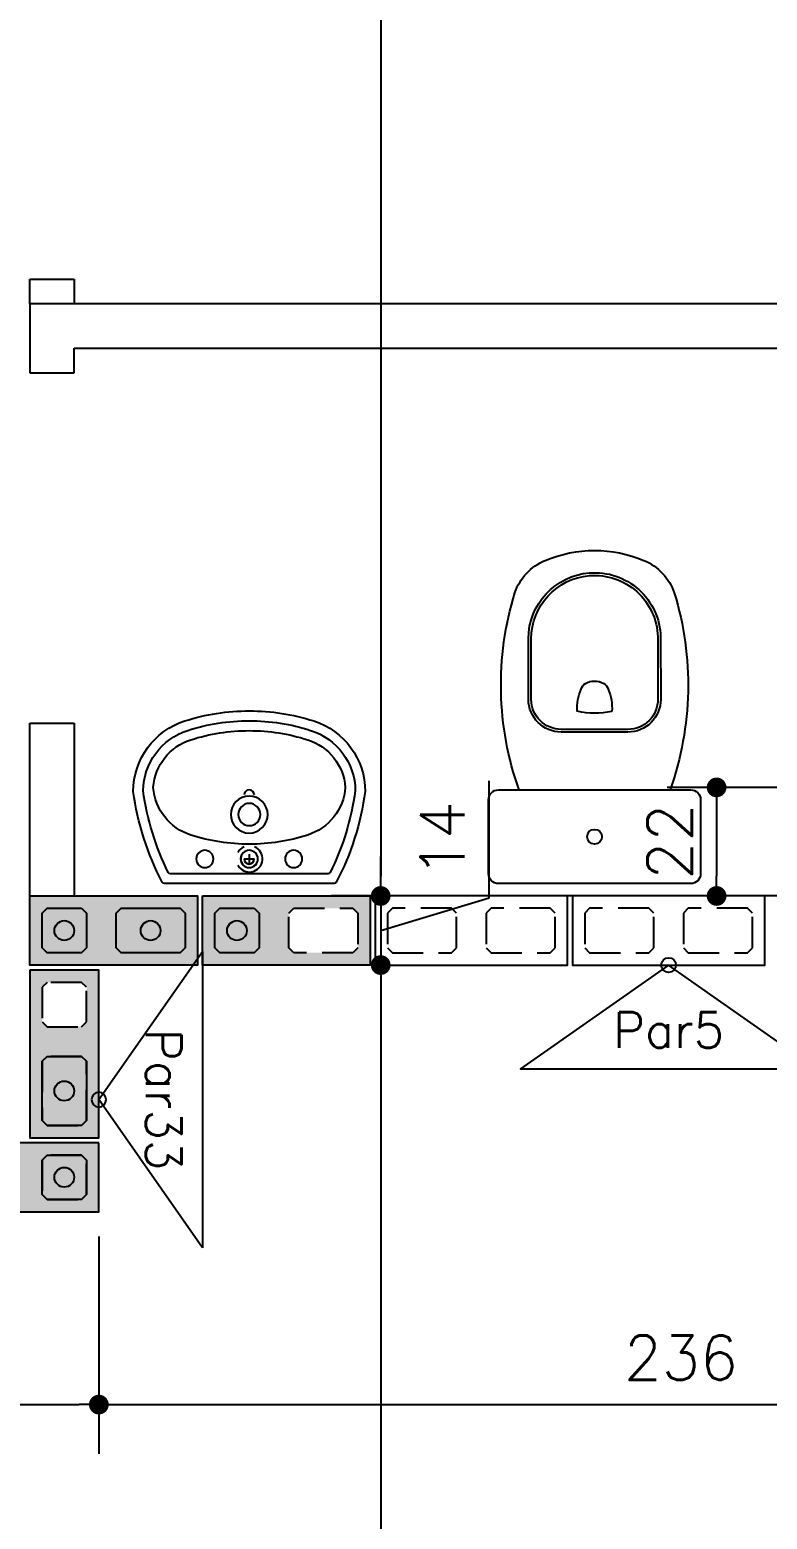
# Model space of a CAD drawing. Extents: x -14651 to 4579, y -10691 to -1290.
# Drawn here: x 1214.5 to 1364, y -9575.9 to -9274.1 of the extents above; entities that cross this region are included whole.
import ezdxf
from ezdxf.enums import TextEntityAlignment as Align

# ---------------------------------------------------------------- set-up
doc = ezdxf.new("R2010")
doc.units = 0
doc.header["$LTSCALE"] = 25
doc.linetypes.add('DASHED2', pattern=[0.375, 0.25, -0.125])
for name, color, linetype in [('213', 252, 'Continuous'), ('241', 2, 'Continuous'), ('247', 50, 'Continuous'), ('248', 100, 'Continuous'), ('ALVENARIA NÃO ESTRUTURAL', 242, 'Continuous'), ('Arranque', 14, 'Continuous'), ('COTA', 1, 'Continuous'), ('FERRO', 5, 'Continuous'), ('Pena_2', 2, 'Continuous'), ('PROJ', 252, 'Continuous')]:
    doc.layers.add(name, color=color, linetype=linetype)
doc.styles.add('COTA', font='romans.shx')
doc.dimstyles.new('forma', dxfattribs={"dimscale": 5, "dimtxt": 1.8, "dimasz": 0.8, "dimexe": 2, "dimexo": 1, "dimgap": 1, "dimtad": 1, "dimdec": 1, "dimzin": 9, "dimtxsty": 'COTA', "dimblk1": 'DOT', "dimblk2": 'DOT', "dimsah": 1, "dimcen": 0, "dimdle": 1, "dimclrd": 256, "dimclre": 256, "dimclrt": 2, "dimadec": 0, "dimazin": 0, "dimtfac": 1, "dimtdec": 0, "dimtmove": 0, "dimatfit": 3, "dimfxl": 1, "dimtolj": 1, "dimtzin": 0, "dimarcsym": 0})

# ---------------------------------------------------------------- blocks, each defined once
blk = doc.blocks.new('P3515')
at = {"layer": '248'}
h = blk.add_hatch(color=100, dxfattribs=at)
h.paths.add_polyline_path([(17, 7), (-17, 7), (-17, -7), (17, -7)])
h.paths.add_polyline_path([(-5.5, -3.5), (-6.5, -4.5), (-13.5, -4.5), (-14.5, -3.5), (-14.5, 3.5), (-13.5, 4.5), (-6.5, 4.5), (-5.5, 3.5)], flags=16)
h.paths.add_polyline_path([(0.5, 3.5), (1.5, 4.5), (13.5, 4.5), (14.5, 3.5), (14.5, -3.5), (13.5, -4.5), (1.5, -4.5), (0.5, -3.5)], flags=16)
blk.add_lwpolyline([(-17, -7), (17, -7), (17, 7), (-17, 7), (-17, -7)])
at = {"color": 1, "linetype": 'DASHED2'}
for points in [[(-14.5, -3.5), (-13.5, -4.5), (-6.5, -4.5), (-5.5, -3.5), (-5.5, 3.5), (-6.5, 4.5), (-13.5, 4.5), (-14.5, 3.5), (-14.5, -3.5)], [(0.5, -3.5), (1.5, -4.5), (13.5, -4.5), (14.5, -3.5), (14.5, 3.5), (13.5, 4.5), (1.5, 4.5), (0.5, 3.5), (0.5, -3.5)]]:
    blk.add_lwpolyline(points, dxfattribs=at)
blk = doc.blocks.new('P4015', base_point=(5842102.11612, -8124149.02973))
blk.add_lwpolyline([(5842082.61612, -8124156.02973), (5842121.61612, -8124156.02973), (5842121.61612, -8124142.02973), (5842082.61612, -8124142.02973), (5842082.61612, -8124156.02973)])
at = {"color": 1, "linetype": 'DASHED2'}
for points in [[(5842085.11612, -8124152.52973), (5842086.11612, -8124153.52973), (5842098.11612, -8124153.52973), (5842099.11612, -8124152.52973), (5842099.11612, -8124145.52973), (5842098.11612, -8124144.52973), (5842086.11612, -8124144.52973), (5842085.11612, -8124145.52973), (5842085.11612, -8124152.52973)], [(5842105.11612, -8124152.52973), (5842106.11612, -8124153.52973), (5842118.11612, -8124153.52973), (5842119.11612, -8124152.52973), (5842119.11612, -8124145.52973), (5842118.11612, -8124144.52973), (5842106.11612, -8124144.52973), (5842105.11612, -8124145.52973), (5842105.11612, -8124152.52973)]]:
    blk.add_lwpolyline(points, dxfattribs=at)
blk = doc.blocks.new('GR-1409')
at = {"layer": '213'}
h = blk.add_hatch(color=256, dxfattribs=at)
h.paths.add_polyline_path([(-6, 4.5), (-7, 3.5), (-7, -3.5), (-6, -4.5), (6, -4.5), (7, -3.5), (7, 3.5), (6, 4.5)])
h.paths.add_polyline_path([(-2, 0, 1), (2, 0, 1)], flags=16)
at = {"layer": 'Arranque'}
blk.add_hatch(color=256, dxfattribs=at).paths.add_polyline_path([(-2, 0, 1), (2, 0, 1)])
at = {"layer": '213'}
blk.add_lwpolyline([(-7, 3.5), (-6, 4.5), (6, 4.5), (7, 3.5), (7, -3.5), (6, -4.5), (-6, -4.5), (-7, -3.5), (-7, 3.5)], dxfattribs=at)
at = {"layer": 'FERRO', "linetype": 'Continuous'}
blk.add_circle((0, 0), 2, dxfattribs=at)
blk = doc.blocks.new('GR-0909')
at = {"layer": '213'}
h = blk.add_hatch(color=256, dxfattribs=at)
h.paths.add_polyline_path([(3.5, -4.5), (4.5, -3.5), (4.500001, 3.5), (3.500001, 4.5), (-3.499999, 4.5), (-4.499999, 3.5), (-4.5, -3.5), (-3.5, -4.5)])
h.paths.add_polyline_path([(-2, 0, -1), (2, 0, -1)], flags=16)
at = {"layer": 'Arranque'}
blk.add_hatch(color=256, dxfattribs=at).paths.add_polyline_path([(2, 0, 1), (-2, 0, 1)])
at = {"layer": '213'}
blk.add_lwpolyline([(3.500001, 4.5), (4.500001, 3.5), (4.5, -3.5), (3.5, -4.5), (-3.5, -4.5), (-4.5, -3.5), (-4.499999, 3.5), (-3.499999, 4.5), (3.500001, 4.5)], dxfattribs=at)
at = {"layer": 'FERRO', "linetype": 'Continuous'}
blk.add_circle((0, 0), 2, dxfattribs=at)
blk = doc.blocks.new('_IDNPAR_2')
at = {"color": 3}
blk.add_lwpolyline([(1, -0.7), (0, 0), (-1, -0.7)], close=True, dxfattribs=at)
blk.add_circle((0, 0), 0.05, dxfattribs=at)
at = {"layer": '247', "color": 2, "style": 'COTA', "flags": 8}
blk.add_attdef('ID', text='', height=0.24, dxfattribs=at).set_placement((0, -0.438), align=Align.MIDDLE_CENTER)
blk = doc.blocks.new('_Dot')
at = {"color": 0, "linetype": 'ByBlock', "lineweight": -2}
blk.add_line((-0.5, 0), (-1, 0), dxfattribs=at)
at = {"color": 0, "linetype": 'ByBlock', "const_width": 0.5}
blk.add_lwpolyline([(-0.25, 0, 1), (0.25, 0, 1)], format="xyb", close=True, dxfattribs=at)
blk = doc.blocks.new('*D175')
at = {"layer": 'COTA', "lineweight": -2, "transparency": 16777216}
for p, q in [((1346.56, -9028.6), (1275.66, -9028.6)), ((1285.66, -9032.6), (1285.66, -9445.6)), ((1329.54, -9449.6), (1275.66, -9449.6))]:
    blk.add_line(p, q, dxfattribs=at)
at = {"layer": 'Defpoints', "color": 0, "transparency": 16777216}
for p in [(1351.56, -9028.6), (1285.66, -9449.6), (1334.54, -9449.6)]:
    blk.add_point(p, dxfattribs=at)
at = {"layer": 'COTA', "lineweight": -2, "transparency": 16777216, "xscale": 4, "yscale": 4, "zscale": 4}
for p, rotation in [((1285.66, -9028.6), 90), ((1285.66, -9449.6), 270)]:
    blk.add_blockref('_Dot', p, dxfattribs=dict(at, rotation=rotation))
at = {"layer": 'COTA', "color": 2, "transparency": 16777216, "insert": (1276.16, -9239.1), "char_height": 9, "attachment_point": 5, "rotation": 90, "style": 'COTA'}
blk.add_mtext('\\A1;421 ', dxfattribs=at)
blk = doc.blocks.new('*D176')
at = {"layer": 'COTA', "lineweight": -2, "transparency": 16777216}
for p, q in [((1307.66, -9450), (1307.66, -9426.28)), ((1285.66, -9445.6), (1285.66, -9441.6)), ((1329.54, -9449.6), (1275.66, -9449.6)), ((1285.66, -9449.6), (1285.66, -9463.6)), ((1285.66, -9449.6), (1285.66, -9463.6)), ((1285.66, -9456.6), (1307.66, -9450)), ((1289.52, -9463.6), (1295.66, -9463.6)), ((1285.66, -9467.6), (1285.66, -9471.6))]:
    blk.add_line(p, q, dxfattribs=at)
at = {"layer": 'Defpoints', "color": 0, "transparency": 16777216}
for p in [(1334.54, -9449.6), (1284.52, -9463.6), (1285.66, -9463.6)]:
    blk.add_point(p, dxfattribs=at)
at = {"layer": 'COTA', "lineweight": -2, "transparency": 16777216, "xscale": 4, "yscale": 4, "zscale": 4}
for p, rotation in [((1285.66, -9449.6), 270), ((1285.66, -9463.6), 90)]:
    blk.add_blockref('_Dot', p, dxfattribs=dict(at, rotation=rotation))
at = {"layer": 'COTA', "color": 2, "transparency": 16777216, "insert": (1298.16, -9438.14), "char_height": 9, "attachment_point": 5, "rotation": 90, "style": 'COTA'}
blk.add_mtext('\\A1;14 ', dxfattribs=at)
blk = doc.blocks.new('*D177')
at = {"layer": 'COTA', "lineweight": -2, "transparency": 16777216}
for p, q in [((1289.52, -9463.6), (1295.66, -9463.6)), ((1285.66, -9467.6), (1285.66, -9710.6)), ((1287.63, -9714.6), (1275.66, -9714.6))]:
    blk.add_line(p, q, dxfattribs=at)
at = {"layer": 'Defpoints', "color": 0, "transparency": 16777216}
for p in [(1284.52, -9463.6), (1285.66, -9714.6), (1292.63, -9714.6)]:
    blk.add_point(p, dxfattribs=at)
at = {"layer": 'COTA', "lineweight": -2, "transparency": 16777216, "xscale": 4, "yscale": 4, "zscale": 4}
for p, rotation in [((1285.66, -9463.6), 90), ((1285.66, -9714.6), 270)]:
    blk.add_blockref('_Dot', p, dxfattribs=dict(at, rotation=rotation))
at = {"layer": 'COTA', "color": 2, "transparency": 16777216, "insert": (1276.16, -9589.1), "char_height": 9, "attachment_point": 5, "rotation": 90, "style": 'COTA'}
blk.add_mtext('\\A1;251 ', dxfattribs=at)
blk = doc.blocks.new('*D247')
at = {"layer": 'COTA', "lineweight": -2, "transparency": 16777216}
for p, q in [((1228.52, -9518.6), (1228.52, -9562.65)), ((873.52, -9550.84), (873.52, -9562.65)), ((877.52, -9552.65), (1224.52, -9552.65))]:
    blk.add_line(p, q, dxfattribs=at)
at = {"layer": 'Defpoints', "color": 0, "transparency": 16777216}
for p in [(1228.52, -9513.6), (873.52, -9545.84), (1228.52, -9552.65)]:
    blk.add_point(p, dxfattribs=at)
at = {"layer": 'COTA', "lineweight": -2, "transparency": 16777216, "xscale": 4, "yscale": 4, "zscale": 4, "rotation": 180}
blk.add_blockref('_Dot', (873.52, -9552.65), dxfattribs=at)
at = {"layer": 'COTA', "lineweight": -2, "transparency": 16777216, "xscale": 4, "yscale": 4, "zscale": 4}
blk.add_blockref('_Dot', (1228.52, -9552.65), dxfattribs=at)
at = {"layer": 'COTA', "color": 2, "transparency": 16777216, "insert": (1051.02, -9543.15), "char_height": 9, "attachment_point": 5, "style": 'COTA'}
blk.add_mtext('\\A1;355 ', dxfattribs=at)
blk = doc.blocks.new('*D248')
at = {"layer": 'COTA', "lineweight": -2, "transparency": 16777216}
for p, q in [((1228.52, -9518.6), (1228.52, -9562.65)), ((1464.52, -9518.6), (1464.52, -9562.65)), ((1232.52, -9552.65), (1460.52, -9552.65))]:
    blk.add_line(p, q, dxfattribs=at)
at = {"layer": 'Defpoints', "color": 0, "transparency": 16777216}
for p in [(1228.52, -9513.6), (1464.52, -9513.6), (1464.52, -9552.65)]:
    blk.add_point(p, dxfattribs=at)
at = {"layer": 'COTA', "lineweight": -2, "transparency": 16777216, "xscale": 4, "yscale": 4, "zscale": 4, "rotation": 180}
blk.add_blockref('_Dot', (1228.52, -9552.65), dxfattribs=at)
at = {"layer": 'COTA', "lineweight": -2, "transparency": 16777216, "xscale": 4, "yscale": 4, "zscale": 4}
blk.add_blockref('_Dot', (1464.52, -9552.65), dxfattribs=at)
at = {"layer": 'COTA', "color": 2, "transparency": 16777216, "insert": (1346.52, -9543.15), "char_height": 9, "attachment_point": 5, "style": 'COTA'}
blk.add_mtext('\\A1;236 ', dxfattribs=at)
blk = doc.blocks.new('XREF-MC41-BAS-PLN-AMO-FINAIS-02.03.08.09$0$CUBA03')
at = {"layer": 'PROJ'}
for p, q in [((-0.01, -0.05), (0.01, -0.05)), ((0, -0.06), (0, -0.04))]:
    blk.add_line(p, q, dxfattribs=at)
for points in [[(-0.1306, -0.3297, 0.077416), (0, -0.35, 0.077416), (0.1306, -0.3297, 0.326333), (0.235, -0.1868, 0.08687), (0.1764, -0.0027, 0.279276), (0.172, 0), (-0.172, 0, 0.279276), (-0.1764, -0.0027, 0.08687), (-0.235, -0.1868, 0.326333)], [(0.215, -0.1881, 0.080556), (0.1642, -0.0228, 0.285352), (0.1597, -0.02), (-0.1597, -0.02, 0.285352), (-0.1642, -0.0228, 0.080556), (-0.215, -0.1881, 0.323537), (-0.1245, -0.3106, 0.077416), (0, -0.33, 0.077416), (0.1245, -0.3106, 0.323537)], [(0.1185, -0.0985, 0.077416), (0, -0.08, 0.077416), (-0.1185, -0.0985, 0.305715), (-0.1947, -0.195, 0.305715), (-0.1185, -0.2915, 0.077416), (0, -0.31, 0.077416), (0.1185, -0.2915, 0.305715), (0.1947, -0.195, 0.305715)]]:
    blk.add_lwpolyline(points, format="xyb", close=True, dxfattribs=at)
for centre, radius in [((-0.09, -0.05), 0.0175), ((0, -0.05), 0.0175), ((0.09, -0.05), 0.0175), ((0, -0.14), 0.0375), ((0, -0.14), 0.0225)]:
    blk.add_circle(centre, radius, dxfattribs=at)
blk = doc.blocks.new('layout-inferior 1')
at = {"layer": 'ALVENARIA NÃO ESTRUTURAL'}
for p, q in [((28864.19, -9329.6), (28864.19, -9324.6)), ((28864.19, -9324.6), (28873.19, -9324.6)), ((28873.19, -9324.6), (28873.19, -9329.6)), ((28864.19, -9329.6), (28864.19, -9343.6)), ((29114.19, -9329.6), (28864.19, -9329.6)), ((28873.19, -9343.6), (28873.19, -9338.6)), ((28873.19, -9338.6), (29114.19, -9338.6)), ((28864.19, -9343.6), (28873.19, -9343.6)), ((28864.19, -9449.6), (28864.19, -9414.6)), ((28864.19, -9414.6), (28873.19, -9414.6)), ((28873.19, -9414.6), (28873.19, -9449.6))]:
    blk.add_line(p, q, dxfattribs=at)
at = {"layer": 'PROJ'}
for points in [[(28963.39, -9428.1, -0.160999), (28962.53, -9388.2, -0.2149), (28968.69, -9381.6, -0.2), (28988.69, -9381.6, -0.2149), (28994.86, -9388.2, -0.160999), (28994, -9428.1)], [(28965.29, -9409.76), (28965.29, -9397.49, -0.391339), (28977.65, -9384.13, -0.428196), (28992.09, -9397.08), (28992.1, -9409.76, -0.416194), (28985.46, -9416.4), (28971.93, -9416.4, -0.413638), (28965.29, -9409.76)]]:
    blk.add_lwpolyline(points, format="xyb", dxfattribs=at)
for points in [[(28965.86, -9409.76), (28965.86, -9397.49, -0.391339), (28977.69, -9384.69, -0.428002), (28991.52, -9397.09), (28991.53, -9409.76, -0.416278), (28985.46, -9415.84), (28971.93, -9415.84, -0.413625)], [(28982.2, -9412.21, -0.10791), (28975.18, -9412.17, -0.124585), (28975.96, -9407.71, -0.161338), (28976.83, -9406.52, -0.122351), (28978.69, -9406.06, -0.122351), (28980.56, -9406.52, -0.167944), (28981.43, -9407.71, -0.125904), (28982.2, -9412.21)], [(28957.19, -9434.1), (28957.19, -9430.5), (28957.19, -9430.1, -0.414214), (28959.19, -9428.1), (28998.19, -9428.1, -0.414214), (29000.19, -9430.1), (29000.19, -9445.1, -0.414214), (28998.19, -9447.1), (28959.19, -9447.1, -0.414214), (28957.19, -9445.1)]]:
    blk.add_lwpolyline(points, format="xyb", close=True, dxfattribs=at)
blk.add_circle((28978.69, -9437.6), 1.5, dxfattribs=at)
for centre, radius, start, end in [((28908.7, -9429.14), 1.03, 0, 179.9995), ((28908.7, -9442.08), 2.67, 208.9478, 67.4863), ((28908.7, -9442.08), 2.67, 112.7196, 151.0503), ((28908.69, -9442.1), 1.73, 126.5365, 53.4149), ((28908.69, -9442.1), 1.03, 180.2629, 359.7371)]:
    blk.add_arc(centre, radius, start, end, dxfattribs=at)
at = {"layer": 'PROJ', "xscale": -100, "yscale": 100, "zscale": 100, "rotation": 180}
blk.add_blockref('XREF-MC41-BAS-PLN-AMO-FINAIS-02.03.08.09$0$CUBA03', (28908.69, -9447.1), dxfattribs=at)
blk = doc.blocks.new('*D332')
at = {"layer": 'COTA', "lineweight": -2, "transparency": 16777216}
for p, q in [((1370.52, -9427.6), (1343.75, -9427.6)), ((1353.75, -9431.6), (1353.75, -9445.6)), ((1370.52, -9449.6), (1343.75, -9449.6))]:
    blk.add_line(p, q, dxfattribs=at)
at = {"layer": 'Defpoints', "color": 0, "transparency": 16777216}
for p in [(1375.52, -9427.6), (1353.75, -9449.6), (1375.52, -9449.6)]:
    blk.add_point(p, dxfattribs=at)
at = {"layer": 'COTA', "lineweight": -2, "transparency": 16777216, "xscale": 4, "yscale": 4, "zscale": 4}
for p, rotation in [((1353.75, -9427.6), 90), ((1353.75, -9449.6), 270)]:
    blk.add_blockref('_Dot', p, dxfattribs=dict(at, rotation=rotation))
at = {"layer": 'COTA', "color": 2, "transparency": 16777216, "insert": (1344.25, -9438.6), "char_height": 9, "attachment_point": 5, "rotation": 90, "style": 'COTA'}
blk.add_mtext('\\A1;22 ', dxfattribs=at)

msp = doc.modelspace()

# ---------------------------------------------------------------- block references
for name, p in [('GR-0909', (1221.52, -9456.6)), ('GR-1409', (1239.02, -9456.6)), ('GR-0909', (1256.52, -9456.6)), ('GR-0909', (1221.52, -9506.6))]:
    msp.add_blockref(name, p)
at = {"rotation": 90}
msp.add_blockref('GR-1409', (1221.52, -9489.1), dxfattribs=at)
at = {"layer": '241', "xscale": -1, "rotation": 180}
for p in [(1231.52, -9456.6), (1266.52, -9456.6)]:
    msp.add_blockref('P3515', p, dxfattribs=at)
at = {"layer": '241'}
for name, p, rotation in [('P4015', (1304.02, -9456.6), 180), ('P4015', (1344.02, -9456.6), 180), ('P3515', (1221.52, -9481.6), 270), ('P3515', (1211.52, -9506.6), 180)]:
    msp.add_blockref(name, p, dxfattribs=dict(at, rotation=rotation))
at = {"layer": '247', "linetype": 'Continuous'}
ref = msp.add_blockref('_IDNPAR_2', (1228.52, -9490.86), dxfattribs=dict(at, xscale=-30, yscale=30, zscale=30, rotation=90))
ref.add_attrib('ID', 'Par33', dxfattribs={"color": 2, "height": 7.2, "rotation": 270, "style": 'COTA', "flags": 8}).set_placement((1241.67, -9490.86), align=Align.MIDDLE_CENTER)
at = {"layer": '247', "linetype": 'Continuous', "xscale": 30, "yscale": 30, "zscale": 30}
msp.add_blockref('_IDNPAR_2', (1344.02, -9463.6), dxfattribs=at).add_auto_attribs({'ID': 'Par5'})
at = {"layer": 'Pena_2'}
msp.add_blockref('layout-inferior 1', (-27649.68, 0), dxfattribs=at)

# ---------------------------------------------------------------- dimensions: what is measured, and where the dimension line sits
at = {"layer": 'COTA'}
for base, p1, p2, override, picture, middle in [((1285.66, -9449.6), (1351.56, -9028.6), (1334.54, -9449.6), {"dimpost": ' '}, '*D175', (1276.16, -9239.1)), ((1285.66, -9463.6), (1334.54, -9449.6), (1284.52, -9463.6), {"dimpost": ' ', "dimtmove": 1}, '*D176', (1298.16, -9445)), ((1285.66, -9714.6), (1284.52, -9463.6), (1292.63, -9714.6), {"dimpost": ' ', "dimtmove": 1}, '*D177', (1276.16, -9589.1))]:
    dim = msp.add_linear_dim(base=base, p1=p1, p2=p2, angle=90, dimstyle='forma', override=override, dxfattribs=at)
    dim.commit()
    dim.dimension.update_dxf_attribs({"geometry": picture, "text_midpoint": middle})
dim = msp.add_linear_dim(base=(1353.75, -9449.6), p1=(1375.52, -9427.6), p2=(1375.52, -9449.6), angle=90, dimstyle='forma', override={"dimpost": ' '}, dxfattribs=at)
dim.commit()
dim.dimension.update_dxf_attribs({"geometry": '*D332', "text_midpoint": (1353.75, -9438.6), "dimtype": 160})
for base, p1, p2, override, picture, middle in [((1228.52, -9552.65), (873.52, -9545.84), (1228.52, -9513.6), {"dimpost": ' '}, '*D247', (1051.02, -9543.15)), ((1464.52, -9552.65), (1228.52, -9513.6), (1464.52, -9513.6), {"dimpost": ' ', "dimtmove": 1}, '*D248', (1346.52, -9543.15))]:
    dim = msp.add_linear_dim(base=base, p1=p1, p2=p2, dimstyle='forma', override=override, dxfattribs=at)
    dim.commit()
    dim.dimension.update_dxf_attribs({"geometry": picture, "text_midpoint": middle})

doc.saveas('drawing.dxf')
